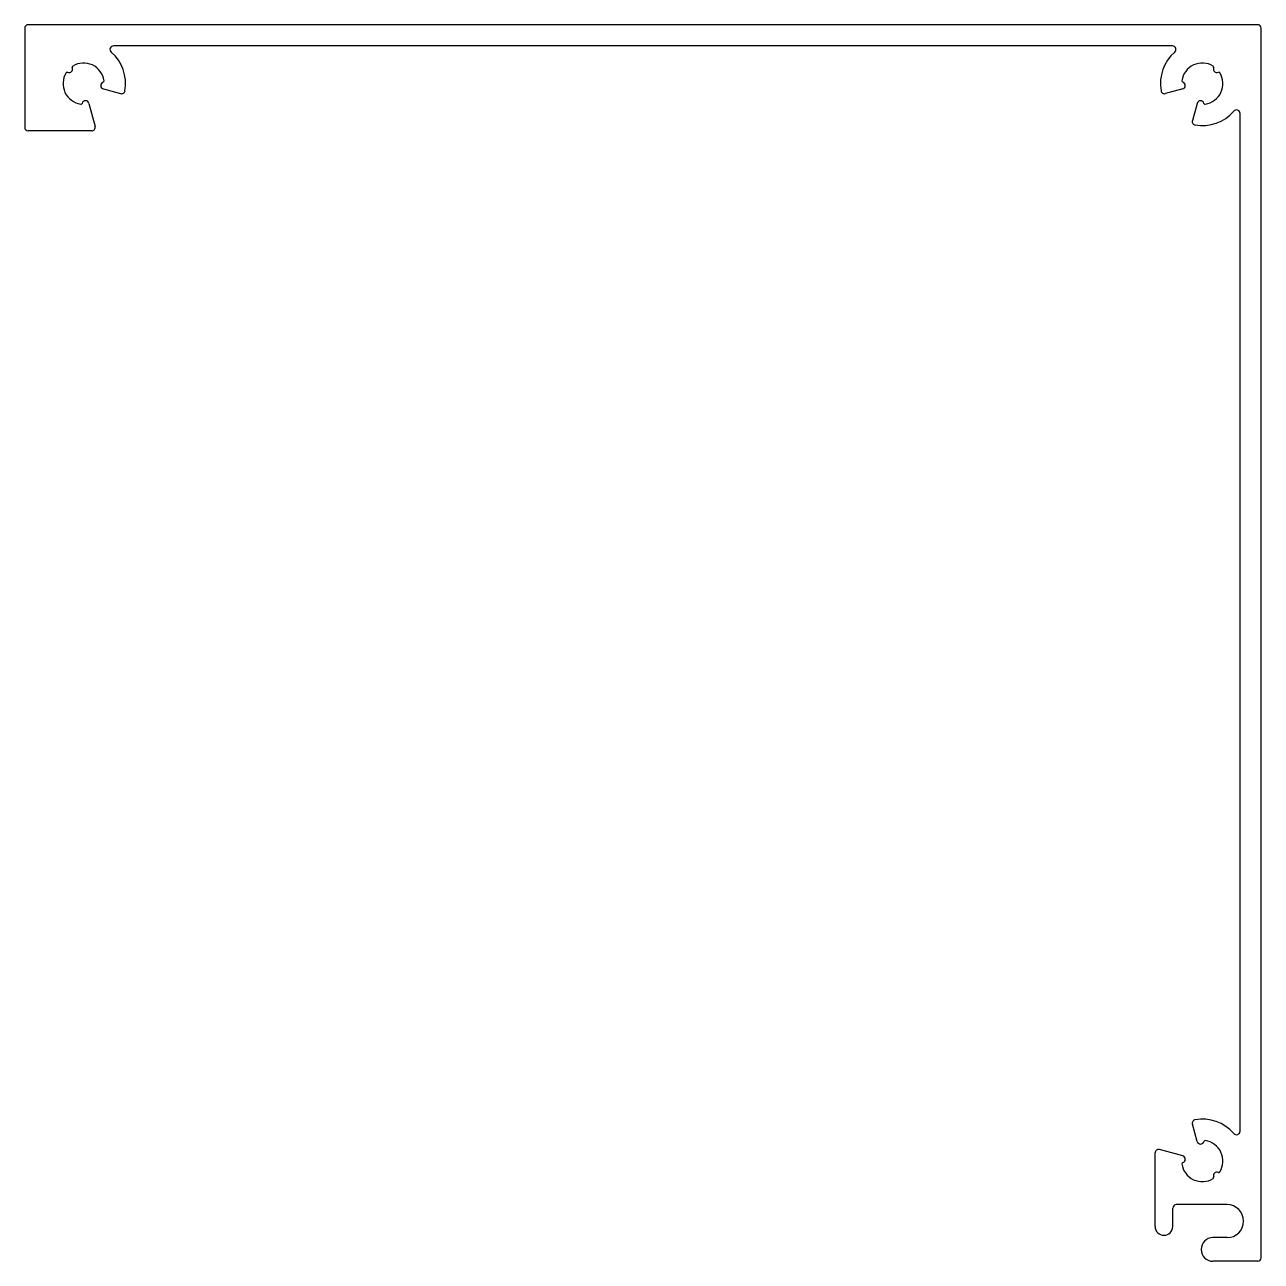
# Model space of a CAD drawing. Extents: x 1719 to 1824, y 1860 to 1965.
import ezdxf

# ---------------------------------------------------------------- set-up
doc = ezdxf.new("R2010")
doc.units = 0
doc.layers.get('0').update_dxf_attribs({"linetype": 'CONTINUOUS'})

msp = doc.modelspace()

# ---------------------------------------------------------------- linework, layer by layer
at = {"linetype": 'CONTINUOUS'}
for p, q in [((1823.26, 1965.06), (1719.01, 1965.06)), ((1718.71, 1964.76), (1718.71, 1956.36)), ((1823.56, 1860.51), (1823.56, 1964.76)), ((1816.03, 1963.26), (1726.24, 1963.26)), ((1725.38, 1959.61), (1726.84, 1959.22)), ((1816.9, 1959.61), (1815.44, 1959.22)), ((1724.16, 1958.39), (1724.68, 1956.44)), ((1818.12, 1958.39), (1817.72, 1956.93)), ((1821.76, 1871.24), (1821.76, 1957.53)), ((1724.39, 1956.06), (1719.01, 1956.06)), ((1818.12, 1870.37), (1817.72, 1871.83)), ((1816.9, 1869.15), (1814.94, 1869.68)), ((1814.56, 1863.16), (1814.56, 1869.39)), ((1816.06, 1863.16), (1816.06, 1864.71)), ((1820.66, 1865.01), (1816.36, 1865.01)), ((1820.66, 1862.21), (1819.46, 1862.21)), ((1823.26, 1860.21), (1819.46, 1860.21))]:
    msp.add_line(p, q, dxfattribs=at)
for centre, radius, start, end in [((1719.01, 1964.76), 0.3, 90, 180), ((1823.26, 1964.76), 0.3, 0, 90), ((1726.24, 1962.96), 0.3, 90, 228.8724), ((1816.03, 1962.96), 0.3, 311.1276, 90), ((1723.71, 1960.06), 1.75, 7.9582, 121.9126), ((1723.71, 1960.06), 3.55, 350.2964, 48.8724), ((1818.56, 1960.06), 3.55, 131.1276, 189.7036), ((1818.56, 1960.06), 1.75, 58.0874, 172.0418), ((1723.71, 1960.06), 1.75, 148.0874, 262.0418), ((1722.31, 1960.93), 0.1, 65.9248, 148.0874), ((1722.47, 1961.3), 0.3, 245.9248, 24.0752), ((1722.84, 1961.46), 0.1, 121.9126, 204.0752), ((1818.56, 1960.06), 1.75, 277.9582, 31.9126), ((1819.43, 1961.46), 0.1, 335.9248, 58.0874), ((1819.8, 1961.3), 0.3, 155.9248, 294.0752), ((1819.96, 1960.93), 0.1, 31.9126, 114.0752), ((1725.46, 1959.9), 0.3, 105.7957, 255), ((1725.35, 1960.29), 0.1, 285.7957, 7.9582), ((1816.93, 1960.29), 0.1, 172.0418, 254.2043), ((1816.82, 1959.9), 0.3, 285, 74.2043), ((1723.87, 1958.31), 0.3, 15, 164.2043), ((1726.92, 1959.51), 0.3, 255, 350.2964), ((1815.36, 1959.51), 0.3, 189.7036, 285), ((1818.41, 1958.31), 0.3, 15.7957, 165), ((1723.48, 1958.42), 0.1, 262.0418, 344.2043), ((1818.56, 1960.06), 3.55, 260.2964, 318.8724), ((1818.79, 1958.42), 0.1, 195.7957, 277.9582), ((1821.46, 1957.53), 0.3, 0, 138.8724), ((1818.01, 1956.85), 0.3, 165, 260.2964), ((1719.01, 1956.36), 0.3, 180, 270), ((1724.39, 1956.36), 0.3, 270, 15), ((1818.01, 1871.91), 0.3, 99.7036, 195), ((1818.56, 1868.71), 3.55, 41.1276, 99.7036), ((1821.46, 1871.24), 0.3, 221.1276, 0), ((1814.86, 1869.39), 0.3, 75, 180), ((1818.41, 1870.45), 0.3, 195, 344.2043), ((1818.79, 1870.34), 0.1, 82.0418, 164.2043), ((1818.56, 1868.71), 1.75, 328.0874, 82.0418), ((1816.93, 1868.48), 0.1, 105.7957, 187.9582), ((1818.56, 1868.71), 1.75, 187.9582, 301.9126), ((1816.82, 1868.86), 0.3, 285.7957, 75), ((1819.8, 1867.47), 0.3, 65.9248, 204.0752), ((1819.96, 1867.84), 0.1, 245.9248, 328.0874), ((1819.43, 1867.31), 0.1, 301.9126, 24.0752), ((1816.36, 1864.71), 0.3, 90, 180), ((1820.66, 1863.61), 1.4, 270, 90), ((1815.31, 1863.16), 0.75, 180, 0), ((1819.46, 1861.21), 1, 90, 270), ((1823.26, 1860.51), 0.3, 270, 0)]:
    msp.add_arc(centre, radius, start, end, dxfattribs=at)

doc.saveas('drawing.dxf')
